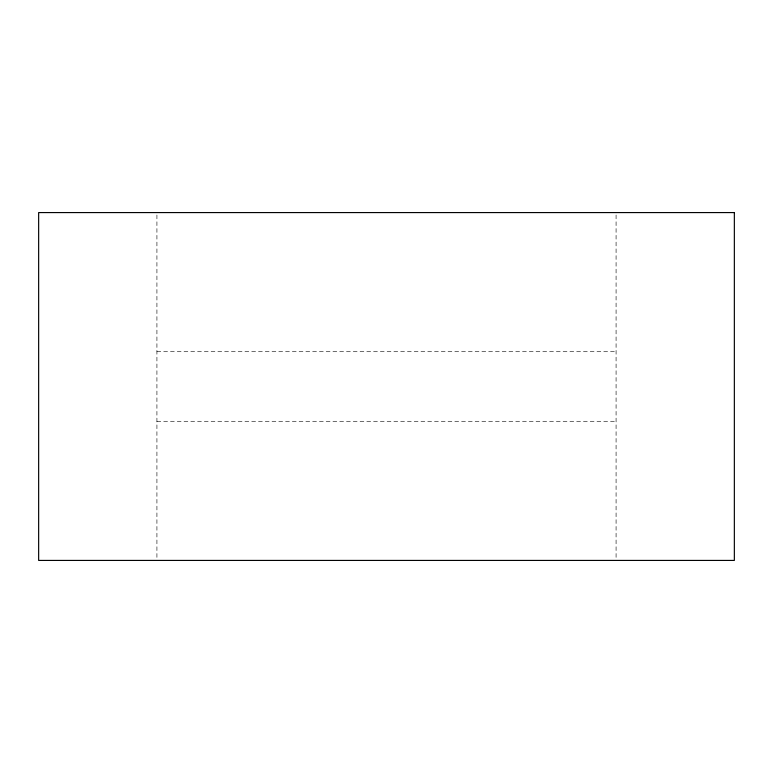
<?xml version="1.0" encoding="UTF-8"?>
<svg xmlns="http://www.w3.org/2000/svg" width="773" height="773" viewBox="0 0 773 773"><rect width="100%" height="100%" fill="white"/><g stroke="black" fill="none" stroke-linecap="round" stroke-linejoin="round"><path stroke-width="0.58" stroke-dasharray="3.87 2.9" d="M156.919 351.715L616.081 351.715M156.919 421.285L616.081 421.285M616.081 214.991L616.081 559.217M156.919 214.991L156.919 559.217"/><path stroke-width="1.16" d="M734.35 212.575L38.65 212.575L38.65 560.425L734.35 560.425L734.35 212.575"/></g></svg>
